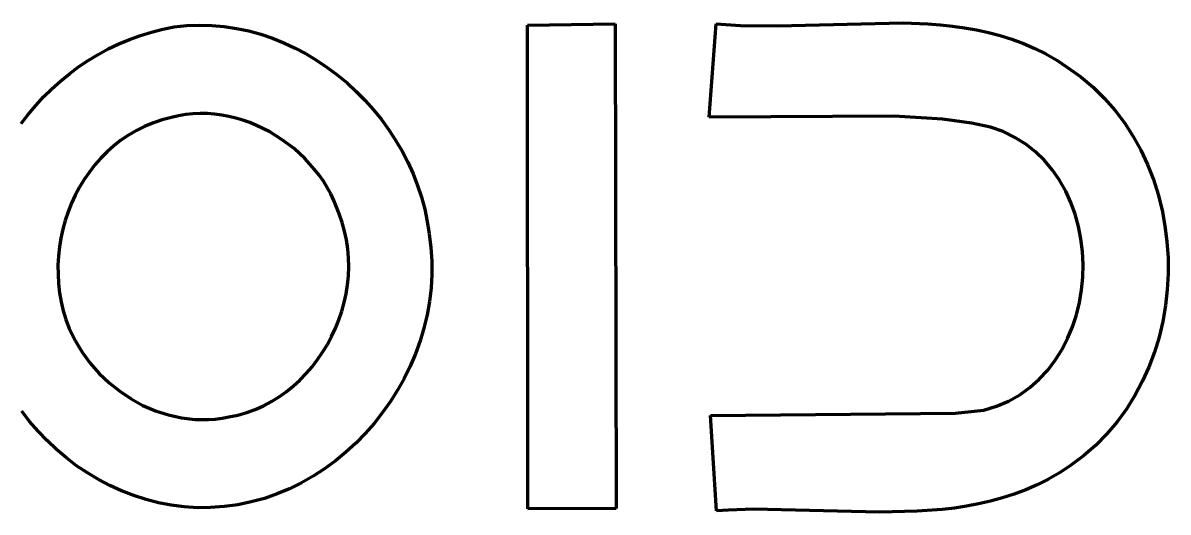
# Model space of a CAD drawing. Header units: millimetres. Extents: x 0.13 to 3.15, y 0.18 to 3.27.
# Drawn here: x 2.138 to 3.154, y 0.184 to 0.617 of the extents above; entities that cross this region are included whole.
import ezdxf

# ---------------------------------------------------------------- set-up
doc = ezdxf.new("R2010")
doc.units = ezdxf.units.MM
doc.layers.add('color#fcffffff', color=7, linetype='CONTINUOUS', lineweight=100)
doc.layers.add('color#feffffff', color=7, linetype='CONTINUOUS', lineweight=100)

msp = doc.modelspace()

# ---------------------------------------------------------------- linework, layer by layer
at = {"layer": 'color#fcffffff'}
for p, q in [((2.5857, 0.6151), (2.6635, 0.6163)), ((2.5861, 0.1867), (2.5857, 0.6151)), ((2.6635, 0.6163), (2.6642, 0.187)), ((2.6642, 0.187), (2.5861, 0.1867))]:
    msp.add_line(p, q, dxfattribs=at)
at = {"layer": 'color#feffffff'}
for p, q in [((2.2523, 0.609), (2.2623, 0.6115)), ((2.2623, 0.6115), (2.2725, 0.6135)), ((2.2725, 0.6135), (2.2837, 0.6147)), ((2.2837, 0.6147), (2.2948, 0.6152)), ((2.2948, 0.6152), (2.3059, 0.6149)), ((2.3059, 0.6149), (2.3169, 0.6139)), ((2.3169, 0.6139), (2.3278, 0.6123)), ((2.3278, 0.6123), (2.3386, 0.61)), ((2.3386, 0.61), (2.3492, 0.6071)), ((2.7467, 0.5337), (2.7529, 0.6164)), ((2.7529, 0.6164), (2.7745, 0.6149)), ((2.7745, 0.6149), (2.8074, 0.6145)), ((2.8074, 0.6145), (2.9187, 0.6171)), ((2.9187, 0.6171), (2.9407, 0.6163)), ((2.9407, 0.6163), (2.9516, 0.6154)), ((2.9516, 0.6154), (2.9624, 0.6143)), ((2.9624, 0.6143), (2.9732, 0.6128)), ((2.9732, 0.6128), (2.9838, 0.6109)), ((2.9838, 0.6109), (2.9943, 0.6086)), ((2.2234, 0.5985), (2.2328, 0.6025)), ((2.2328, 0.6025), (2.2425, 0.606)), ((2.2425, 0.606), (2.2523, 0.609)), ((2.3492, 0.6071), (2.3596, 0.6036)), ((2.3596, 0.6036), (2.3698, 0.5995)), ((2.3698, 0.5995), (2.3798, 0.5948)), ((2.9943, 0.6086), (3.0048, 0.6059)), ((3.0048, 0.6059), (3.0151, 0.6026)), ((3.0151, 0.6026), (3.0253, 0.5989)), ((2.1963, 0.5839), (2.2051, 0.5892)), ((2.2051, 0.5892), (2.2141, 0.5941)), ((2.2141, 0.5941), (2.2234, 0.5985)), ((2.3798, 0.5948), (2.3896, 0.5896)), ((2.3896, 0.5896), (2.399, 0.5839)), ((3.0253, 0.5989), (3.0353, 0.5945)), ((3.0353, 0.5945), (3.0452, 0.5896)), ((3.0452, 0.5896), (3.0549, 0.584)), ((2.1878, 0.5781), (2.1963, 0.5839)), ((2.399, 0.5839), (2.4082, 0.5777)), ((3.0549, 0.584), (3.0644, 0.5777)), ((2.1716, 0.5655), (2.1796, 0.572)), ((2.1796, 0.572), (2.1878, 0.5781)), ((2.4082, 0.5777), (2.4171, 0.571)), ((2.4171, 0.571), (2.4257, 0.5639)), ((3.0644, 0.5777), (3.0762, 0.5693)), ((3.0762, 0.5693), (3.0872, 0.5602)), ((2.1567, 0.5515), (2.164, 0.5587)), ((2.164, 0.5587), (2.1716, 0.5655)), ((2.4257, 0.5639), (2.4339, 0.5563)), ((3.0872, 0.5602), (3.0973, 0.5502)), ((2.1497, 0.5439), (2.1567, 0.5515)), ((2.4339, 0.5563), (2.4417, 0.5484)), ((2.4417, 0.5484), (2.4492, 0.5401)), ((3.0973, 0.5502), (3.1066, 0.5396)), ((2.1431, 0.5361), (2.1497, 0.5439)), ((2.4492, 0.5401), (2.4562, 0.5314)), ((3.1066, 0.5396), (3.1151, 0.5284)), ((2.1369, 0.528), (2.1431, 0.5361)), ((2.254, 0.5286), (2.2463, 0.5254)), ((2.2619, 0.5313), (2.254, 0.5286)), ((2.2702, 0.5334), (2.2619, 0.5313)), ((2.2764, 0.5349), (2.2702, 0.5334)), ((2.2828, 0.536), (2.2764, 0.5349)), ((2.2891, 0.5366), (2.2828, 0.536)), ((2.2955, 0.5369), (2.2891, 0.5366)), ((2.3019, 0.5368), (2.2955, 0.5369)), ((2.3083, 0.5363), (2.3019, 0.5368)), ((2.3146, 0.5355), (2.3083, 0.5363)), ((2.3209, 0.5343), (2.3146, 0.5355)), ((2.3272, 0.5328), (2.3209, 0.5343)), ((2.3334, 0.5309), (2.3272, 0.5328)), ((2.3395, 0.5288), (2.3334, 0.5309)), ((2.3455, 0.5263), (2.3395, 0.5288)), ((2.4562, 0.5314), (2.4627, 0.5224)), ((2.9108, 0.5346), (2.7467, 0.5337)), ((2.9537, 0.5319), (2.9108, 0.5346)), ((2.9792, 0.5283), (2.9537, 0.5319)), ((2.9961, 0.5248), (2.9792, 0.5283)), ((3.1151, 0.5284), (3.1227, 0.5166)), ((2.239, 0.5218), (2.232, 0.5177)), ((2.2463, 0.5254), (2.239, 0.5218)), ((2.3572, 0.5205), (2.3455, 0.5263)), ((2.3683, 0.5136), (2.3572, 0.5205)), ((2.4627, 0.5224), (2.4688, 0.5131)), ((3.0073, 0.5208), (2.9961, 0.5248)), ((3.0177, 0.5157), (3.0073, 0.5208)), ((2.219, 0.5083), (2.213, 0.503)), ((2.2253, 0.5132), (2.219, 0.5083)), ((2.232, 0.5177), (2.2253, 0.5132)), ((2.3787, 0.5057), (2.3683, 0.5136)), ((2.4688, 0.5131), (2.4745, 0.5035)), ((3.0273, 0.5097), (3.0177, 0.5157)), ((3.036, 0.5028), (3.0273, 0.5097)), ((3.1227, 0.5166), (3.1294, 0.5043)), ((2.213, 0.503), (2.2074, 0.4973)), ((2.3883, 0.4969), (2.3787, 0.5057)), ((2.4745, 0.5035), (2.4796, 0.4936)), ((3.044, 0.4951), (3.036, 0.5028)), ((3.1294, 0.5043), (3.1354, 0.4916)), ((2.2022, 0.4913), (2.1973, 0.485)), ((2.2074, 0.4973), (2.2022, 0.4913)), ((2.3928, 0.4921), (2.3883, 0.4969)), ((2.397, 0.4872), (2.3928, 0.4921)), ((2.4796, 0.4936), (2.4842, 0.4835)), ((3.051, 0.4867), (3.044, 0.4951)), ((3.1354, 0.4916), (3.1405, 0.4785)), ((2.1927, 0.4785), (2.1886, 0.4716)), ((2.1973, 0.485), (2.1927, 0.4785)), ((2.401, 0.4821), (2.397, 0.4872)), ((2.4047, 0.4768), (2.401, 0.4821)), ((2.4842, 0.4835), (2.4882, 0.4732)), ((3.0573, 0.4777), (3.051, 0.4867)), ((3.0628, 0.4681), (3.0573, 0.4777)), ((3.1405, 0.4785), (3.1448, 0.465)), ((2.1886, 0.4716), (2.1848, 0.4646)), ((2.4081, 0.4713), (2.4047, 0.4768)), ((2.4113, 0.4657), (2.4081, 0.4713)), ((2.4882, 0.4732), (2.4917, 0.4627)), ((3.0674, 0.458), (3.0628, 0.4681)), ((2.1814, 0.4573), (2.1785, 0.4498)), ((2.1848, 0.4646), (2.1814, 0.4573)), ((2.4141, 0.4599), (2.4113, 0.4657)), ((2.4165, 0.454), (2.4141, 0.4599)), ((2.4917, 0.4627), (2.4946, 0.452)), ((3.0712, 0.4476), (3.0674, 0.458)), ((3.1448, 0.465), (3.1482, 0.4513)), ((2.1785, 0.4498), (2.1759, 0.4422)), ((2.4186, 0.4479), (2.4165, 0.454)), ((2.4214, 0.4404), (2.4186, 0.4479)), ((2.4946, 0.452), (2.4968, 0.4412)), ((3.0742, 0.4368), (3.0712, 0.4476)), ((3.1482, 0.4513), (3.1508, 0.4374)), ((2.1759, 0.4422), (2.1738, 0.4344)), ((2.4236, 0.4327), (2.4214, 0.4404)), ((2.4968, 0.4412), (2.4985, 0.4302)), ((3.0763, 0.4257), (3.0742, 0.4368)), ((3.1508, 0.4374), (3.1525, 0.4233)), ((2.172, 0.4265), (2.1707, 0.4186)), ((2.1738, 0.4344), (2.172, 0.4265)), ((2.4253, 0.4248), (2.4236, 0.4327)), ((2.4985, 0.4302), (2.5, 0.4182)), ((2.1707, 0.4186), (2.1699, 0.4105)), ((2.4265, 0.417), (2.4253, 0.4248)), ((2.4271, 0.409), (2.4265, 0.417)), ((2.5, 0.4182), (2.5008, 0.4061)), ((3.0777, 0.4145), (3.0763, 0.4257)), ((3.1525, 0.4233), (3.1535, 0.4091)), ((2.1699, 0.4105), (2.1694, 0.4024)), ((2.4273, 0.4011), (2.4271, 0.409)), ((2.5008, 0.4061), (2.5009, 0.3941)), ((3.0782, 0.4031), (3.0777, 0.4145)), ((3.1535, 0.4091), (3.1536, 0.3949)), ((2.1694, 0.4024), (2.1695, 0.3943)), ((2.427, 0.3931), (2.4273, 0.4011)), ((3.078, 0.3918), (3.0782, 0.4031)), ((2.1695, 0.3943), (2.1699, 0.3862)), ((2.1699, 0.3862), (2.1709, 0.3781)), ((2.4262, 0.3851), (2.427, 0.3931)), ((2.5009, 0.3941), (2.5002, 0.3821)), ((3.0769, 0.3805), (3.078, 0.3918)), ((3.1536, 0.3949), (3.1528, 0.3807)), ((2.1709, 0.3781), (2.1723, 0.37)), ((2.4232, 0.3694), (2.4249, 0.3772)), ((2.4249, 0.3772), (2.4262, 0.3851)), ((2.5002, 0.3821), (2.4987, 0.3702)), ((3.075, 0.3693), (3.0769, 0.3805)), ((3.1528, 0.3807), (3.1512, 0.3666)), ((2.1723, 0.37), (2.1742, 0.362)), ((2.421, 0.3617), (2.4232, 0.3694)), ((2.4987, 0.3702), (2.4966, 0.3584)), ((3.0723, 0.3584), (3.075, 0.3693)), ((3.1512, 0.3666), (3.1488, 0.3526)), ((2.1742, 0.362), (2.1765, 0.3542)), ((2.4184, 0.3541), (2.421, 0.3617)), ((2.4966, 0.3584), (2.4938, 0.3468)), ((3.0688, 0.3477), (3.0723, 0.3584)), ((2.1765, 0.3542), (2.1794, 0.3464)), ((2.1794, 0.3464), (2.1846, 0.3356)), ((2.412, 0.3393), (2.4154, 0.3466)), ((2.4154, 0.3466), (2.4184, 0.3541)), ((2.4938, 0.3468), (2.4904, 0.3353)), ((3.0645, 0.3375), (3.0688, 0.3477)), ((3.1488, 0.3526), (3.1455, 0.3388)), ((2.1846, 0.3356), (2.1909, 0.3253)), ((2.4083, 0.3323), (2.412, 0.3393)), ((2.4904, 0.3353), (2.4863, 0.324)), ((3.0594, 0.3276), (3.0645, 0.3375)), ((3.1455, 0.3388), (3.1414, 0.3253)), ((2.1909, 0.3253), (2.198, 0.3156)), ((2.3996, 0.3188), (2.4041, 0.3254)), ((2.4041, 0.3254), (2.4083, 0.3323)), ((3.0535, 0.3183), (3.0594, 0.3276)), ((3.1414, 0.3253), (3.1365, 0.3121)), ((2.198, 0.3156), (2.206, 0.3065)), ((2.3947, 0.3124), (2.3996, 0.3188)), ((2.4863, 0.324), (2.4816, 0.313)), ((3.0469, 0.3096), (3.0535, 0.3183)), ((2.206, 0.3065), (2.2148, 0.2982)), ((2.3839, 0.3007), (2.3894, 0.3064)), ((2.3894, 0.3064), (2.3947, 0.3124)), ((2.4816, 0.313), (2.4763, 0.3022)), ((3.0394, 0.3015), (3.0469, 0.3096)), ((3.1365, 0.3121), (3.1307, 0.2993)), ((2.2148, 0.2982), (2.2242, 0.2907)), ((2.3718, 0.2903), (2.378, 0.2953)), ((2.378, 0.2953), (2.3839, 0.3007)), ((2.4763, 0.3022), (2.4705, 0.2917)), ((3.0311, 0.2942), (3.0394, 0.3015)), ((3.1307, 0.2993), (3.1241, 0.2869)), ((2.2242, 0.2907), (2.2343, 0.284)), ((2.3586, 0.2816), (2.3654, 0.2857)), ((2.3654, 0.2857), (2.3718, 0.2903)), ((2.4705, 0.2917), (2.4641, 0.2816)), ((3.0122, 0.2821), (3.022, 0.2877)), ((3.022, 0.2877), (3.0311, 0.2942)), ((3.1241, 0.2869), (3.1167, 0.275)), ((2.2343, 0.284), (2.2448, 0.2782)), ((2.2448, 0.2782), (2.2559, 0.2735)), ((2.3368, 0.2719), (2.3443, 0.2746)), ((2.3443, 0.2746), (2.3516, 0.2779)), ((2.3516, 0.2779), (2.3586, 0.2816)), ((2.4641, 0.2816), (2.4571, 0.2718)), ((2.9901, 0.274), (3.0015, 0.2776)), ((3.0015, 0.2776), (3.0122, 0.2821)), ((3.1167, 0.275), (3.1084, 0.2636)), ((2.1443, 0.2641), (2.1373, 0.2732)), ((2.1518, 0.2554), (2.1443, 0.2641)), ((2.2559, 0.2735), (2.2673, 0.2698)), ((2.2673, 0.2698), (2.2789, 0.2672)), ((2.2789, 0.2672), (2.2908, 0.2658)), ((2.2908, 0.2658), (2.2968, 0.2656)), ((2.2968, 0.2656), (2.3029, 0.2657)), ((2.3029, 0.2657), (2.3089, 0.2661)), ((2.3089, 0.2661), (2.315, 0.2669)), ((2.315, 0.2669), (2.321, 0.268)), ((2.321, 0.268), (2.329, 0.2697)), ((2.329, 0.2697), (2.3368, 0.2719)), ((2.4571, 0.2718), (2.4497, 0.2623)), ((2.7479, 0.2693), (2.9652, 0.2714)), ((2.7532, 0.1848), (2.7479, 0.2693)), ((2.9652, 0.2714), (2.9901, 0.274)), ((2.1598, 0.2471), (2.1518, 0.2554)), ((2.4497, 0.2623), (2.4418, 0.2533)), ((3.1084, 0.2636), (3.0993, 0.2529)), ((2.1681, 0.2392), (2.1598, 0.2471)), ((2.4334, 0.2448), (2.4246, 0.2367)), ((2.4418, 0.2533), (2.4334, 0.2448)), ((3.0993, 0.2529), (3.0893, 0.2428)), ((2.1769, 0.2318), (2.1681, 0.2392)), ((2.4246, 0.2367), (2.4154, 0.2291)), ((3.0893, 0.2428), (3.0785, 0.2335)), ((2.186, 0.2248), (2.1769, 0.2318)), ((2.1955, 0.2184), (2.186, 0.2248)), ((2.4154, 0.2291), (2.4058, 0.222)), ((3.0669, 0.2249), (3.0572, 0.2186)), ((3.0785, 0.2335), (3.0669, 0.2249)), ((2.2054, 0.2125), (2.1955, 0.2184)), ((2.3957, 0.2156), (2.3854, 0.2097)), ((2.4058, 0.222), (2.3957, 0.2156)), ((3.0572, 0.2186), (3.0474, 0.213)), ((2.2155, 0.2072), (2.2054, 0.2125)), ((2.2259, 0.2024), (2.2155, 0.2072)), ((2.3747, 0.2044), (2.3637, 0.1998)), ((2.3854, 0.2097), (2.3747, 0.2044)), ((3.0273, 0.2035), (3.0171, 0.1996)), ((3.0375, 0.208), (3.0273, 0.2035)), ((3.0474, 0.213), (3.0375, 0.208)), ((2.2366, 0.1983), (2.2259, 0.2024)), ((2.2475, 0.1948), (2.2366, 0.1983)), ((2.2586, 0.1919), (2.2475, 0.1948)), ((2.3524, 0.1959), (2.3408, 0.1927)), ((2.3637, 0.1998), (2.3524, 0.1959)), ((2.9962, 0.1934), (2.9856, 0.191)), ((3.0067, 0.1963), (2.9962, 0.1934)), ((3.0171, 0.1996), (3.0067, 0.1963)), ((2.2699, 0.1898), (2.2586, 0.1919)), ((2.2814, 0.1883), (2.2699, 0.1898)), ((2.293, 0.1876), (2.2814, 0.1883)), ((2.3047, 0.1877), (2.293, 0.1876)), ((2.3169, 0.1886), (2.3047, 0.1877)), ((2.329, 0.1902), (2.3169, 0.1886)), ((2.3408, 0.1927), (2.329, 0.1902)), ((2.764, 0.1855), (2.7532, 0.1848)), ((2.7859, 0.1862), (2.764, 0.1855)), ((2.8978, 0.1837), (2.7859, 0.1862)), ((2.9312, 0.1844), (2.8978, 0.1837)), ((2.9532, 0.186), (2.9312, 0.1844)), ((2.9641, 0.1873), (2.9532, 0.186)), ((2.9749, 0.189), (2.9641, 0.1873)), ((2.9856, 0.191), (2.9749, 0.189))]:
    msp.add_line(p, q, dxfattribs=at)

doc.saveas('drawing.dxf')
